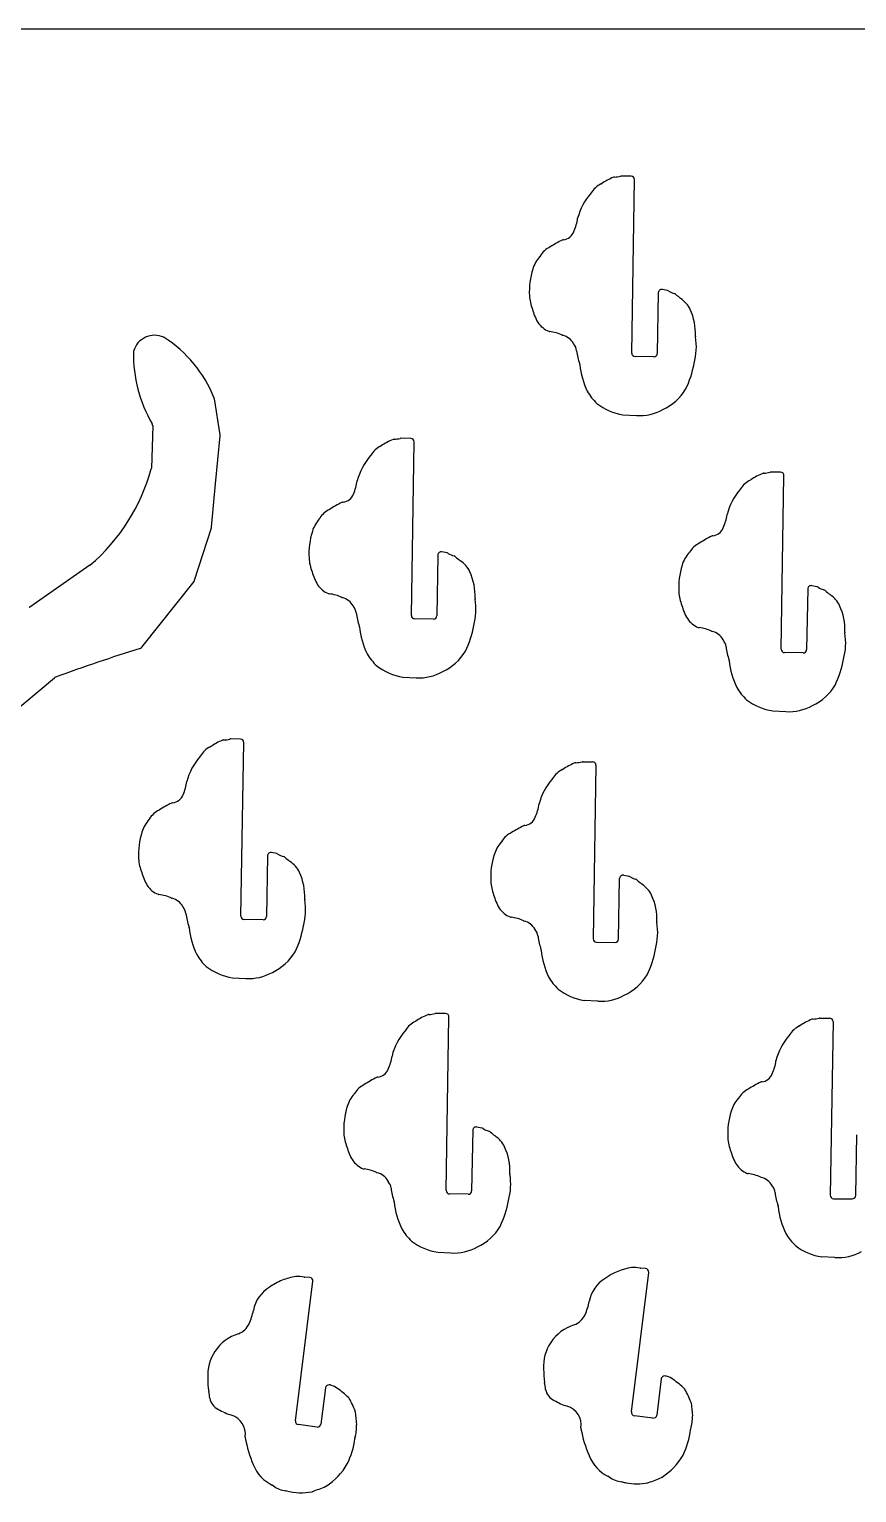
# Model space of a CAD drawing. Extents: x 0 to 821, y 0 to 548.
# Drawn here: x 320.7 to 417.8, y 376.6 to 548.2 of the extents above; entities that cross this region are included whole.
import ezdxf

# ---------------------------------------------------------------- set-up
doc = ezdxf.new("R2010")
doc.units = 0
doc.header["$MEASUREMENT"] = 0
doc.layers.add('WHITE', color=7, linetype='CONTINUOUS')

msp = doc.modelspace()

# ---------------------------------------------------------------- linework, layer by layer
at = {"layer": 'WHITE', "linetype": 'Continuous'}
for p, q in [((820.574183, 548.229817), (0, 548.229817)), ((391.313925, 531.010281), (390.173925, 531.020281)), ((391.373863, 510.250344), (391.703925, 530.600281)), ((394.483949, 517.320091), (394.373925, 510.200281)), ((395.563545, 517.579729), (394.963925, 517.700281)), ((393.963925, 509.810281), (391.763925, 509.850281)), ((343.113925, 500.670281), (342.433925, 504.910281)), ((390.334058, 503.020374), (391.924434, 502.939926)), ((335.204212, 501.739872), (335.053925, 496.770281)), ((342.573925, 494.930281), (343.113925, 500.570281)), ((365.473925, 500.250281), (364.334386, 500.269973)), ((365.533925, 479.500281), (365.863987, 499.850218)), ((408.823925, 496.290281), (407.684022, 496.300402)), ((342.093694, 489.840434), (342.573925, 494.930281)), ((408.883925, 475.530281), (409.223863, 495.880346)), ((340.123677, 483.610429), (342.083925, 489.760281)), ((368.643925, 486.560281), (368.533925, 479.450281)), ((369.723925, 486.830281), (369.123866, 486.950046)), ((327.853756, 485.379814), (320.803925, 480.480281)), ((333.944397, 475.770207), (340.053925, 483.490281)), ((412.003925, 482.600281), (411.88386, 475.48022)), ((413.083925, 482.860281), (412.483949, 482.980092)), ((368.123925, 479.060281), (365.923925, 479.090281)), ((411.483925, 475.090281), (409.283925, 475.130281)), ((318.174022, 467.560159), (323.683925, 472.180281)), ((364.543925, 472.260281), (366.0939, 472.190309)), ((407.903925, 468.290281), (409.454208, 468.220196)), ((345.493925, 464.990281), (344.354002, 465.009896)), ((345.553925, 444.240281), (345.893925, 464.590281)), ((385.633925, 462.340281), (386.773864, 462.330343)), ((387.173925, 461.920281), (386.843989, 441.57034)), ((349.743925, 451.570281), (349.153971, 451.690069)), ((348.673925, 451.300281), (348.553925, 444.190281)), ((389.833925, 441.520281), (389.953949, 448.640091)), ((390.433925, 449.020281), (391.033545, 448.899729)), ((348.143925, 443.800281), (345.943925, 443.830281)), ((387.233925, 441.170281), (389.433862, 441.130219)), ((344.563925, 437.000281), (346.124208, 436.930196)), ((387.393925, 434.260281), (385.803492, 434.330127)), ((369.543925, 432.810281), (368.404022, 432.820402)), ((369.613925, 412.050281), (369.943863, 432.400346)), ((413.434022, 432.280402), (414.573925, 432.270281)), ((414.973863, 431.860346), (414.633925, 411.510281)), ((372.723925, 419.120281), (372.60386, 412.00022)), ((373.803925, 419.380281), (373.203949, 419.500092)), ((417.63386, 411.46022), (417.753925, 418.570281)), ((372.203925, 411.610281), (370.003864, 411.650345)), ((415.033987, 411.100219), (417.233925, 411.070281)), ((368.623925, 404.810281), (370.174164, 404.73967)), ((415.204208, 404.200196), (413.653925, 404.270281)), ((353.613925, 401.860281), (353.034323, 401.890081)), ((391.333925, 386.090281), (393.364303, 402.45979)), ((392.983925, 402.900281), (392.413524, 402.940481)), ((351.953925, 385.040281), (353.984053, 401.410345)), ((394.833925, 389.960281), (394.313925, 385.720281)), ((395.383925, 390.300281), (395.2544, 390.30951)), ((355.453925, 388.910281), (354.933925, 384.670281)), ((356.013925, 389.250281), (355.884044, 389.260192)), ((354.483925, 384.320281), (352.304297, 384.599783)), ((393.863925, 385.370281), (391.684153, 385.640127))]:
    msp.add_line(p, q, dxfattribs=at)
for centre, radius, start, end in [((392.081514, 523.793711), 7.631273, 111.989868, 124.003825), ((389.378993, 530.501199), 0.399856, 94.965529, 112.800535), ((389.071625, 535.158007), 4.26718, 273.664847, 283.591721), ((390.163925, 530.620281), 0.400125, 88.567904, 102.924), ((391.303925, 530.610281), 0.400125, 358.567904, 88.5679), ((392.03729, 524.2367), 7.242196, 138.974128, 165.254947), ((386.286213, 529.265691), 0.397971, 316.247481, 325.404023), ((388.972025, 527.63682), 2.74396, 116.131164, 149.251441), ((387.643378, 530.480066), 0.398299, 287.554449, 295.322779), ((379.201251, 526.86674), 5.88517, 336.398369, 352.317334), ((390.421808, 509.275186), 15.950708, 116.823136, 122.617504), ((383.404673, 523.149453), 0.402866, 95.764551, 116.606665), ((383.222774, 524.999266), 1.45587, 275.574965, 340.382134), ((382.972381, 520.227492), 2.735534, 114.82372, 149.160698), ((388.673459, 517.408746), 9.309485, 163.134637, 182.640697), ((383.673056, 518.876578), 4.098559, 138.919491, 162.491065), ((380.275925, 521.818281), 0.395497, 321.079, 331.540864), ((384.683925, 517.339281), 5.322216, 183.872531, 201.259), ((394.883104, 517.309244), 0.399302, 78.322317, 178.443384), ((395.480325, 517.191008), 0.39753, 55.766759, 77.916054), ((396.906374, 519.383282), 2.21785, 237.169681, 256.113371), ((396.275925, 516.839281), 0.403033, 48.320425, 75.906), ((415.209925, 538.184281), 28.12951, 228.427, 229.827746), ((397.367413, 516.946201), 0.396989, 220.139284, 228.323632), ((395.483373, 514.079326), 3.038319, 25.147074, 57.777151), ((385.57781, 516.920725), 6.045856, 194.474947, 210.412181), ((391.964941, 512.524674), 6.884473, 357.633092, 24.416077), ((382.717792, 515.435479), 2.832424, 213.790383, 247.935997), ((335.421925, 509.789281), 2.556253, 65.200458, 164.089), ((336.369953, 511.735723), 0.394147, 63.864701, 71.635793), ((328.538085, 499.493877), 14.924455, 21.606528, 57.561051), ((381.8211, 513.173835), 0.400007, 245.27854, 260.299852), ((381.17382, 507.856874), 4.95671, 65.571466, 83.281618), ((383.415925, 512.720281), 0.399688, 241.254468, 252.269), ((382.747468, 510.317334), 2.09486, 29.862058, 74.871239), ((391.713925, 510.984281), 7.236492, 344.415648, 9.34928), ((399.239853, 512.252018), 0.396485, 181.685755, 193.44109), ((349.016944, 510.071259), 16.066211, 178.863277, 210.362976), ((333.356199, 510.401487), 0.402469, 167.285993, 181.637604), ((384.922212, 511.534658), 0.398184, 205.954071, 214.42171), ((383.278112, 510.309944), 1.65232, 7.998616, 37.227768), ((393.273392, 511.609636), 8.42721, 187.292957, 198.109461), ((391.773925, 510.250281), 0.400125, 179.991, 268.567904), ((393.973925, 510.210281), 0.400125, 268.568, 358.567904), ((384.887925, 508.853281), 0.399867, 8.11818, 20.020453), ((394.746, 509.880551), 9.511863, 185.857919, 205.539837), ((387.443408, 511.037266), 11.416997, 333.877089, 349.92571), ((342.031047, 504.850449), 0.407296, 8.447371, 19.964666), ((391.52377, 508.858291), 6.181411, 209.871282, 226.697569), ((392.403107, 509.280901), 6.220266, 294.923527, 328.278939), ((391.442359, 509.685722), 6.756863, 232.019744, 260.559343), ((392.315925, 508.420281), 5.49432, 265.914, 299.535), ((334.802946, 501.755819), 0.401583, 357.724143, 28.9445), ((342.713925, 500.620281), 0.403113, 352.874984, 7.12502), ((366.272178, 493.049793), 7.63755, 112.220158, 124.153238), ((363.538281, 499.751302), 0.399857, 93.442105, 112.709449), ((363.290726, 504.405323), 4.260754, 273.007499, 282.789369), ((364.359229, 499.87717), 0.393588, 93.618904, 108.565063), ((365.463925, 499.850281), 0.400062, 359.991, 88.567904), ((366.200117, 493.482502), 7.24047, 139.023319, 165.705924), ((360.427322, 498.480006), 0.395176, 320.839234, 331.33836), ((363.113925, 496.871281), 2.7366, 115.539, 148.762), ((361.755544, 499.700591), 0.40194, 296.375589, 304.706124), ((313.089532, 502.692799), 22.7535, 310.456989, 344.67739), ((334.660486, 496.809015), 0.395341, 340.969099, 354.377262), ((409.604661, 489.074983), 7.63159, 112.017063, 124.030621), ((406.898881, 495.781188), 0.400142, 94.994955, 112.817098), ((406.597532, 500.438382), 4.266902, 273.581012, 283.510696), ((407.686954, 495.90029), 0.400123, 90.419737, 103.37508), ((408.823925, 495.890281), 0.400062, 358.577, 90), ((353.35969, 496.06574), 5.878199, 336.58748, 352.221532), ((409.550261, 489.511667), 7.23311, 138.967053, 165.604503), ((403.783211, 494.512872), 0.400643, 320.891914, 331.180243), ((406.480619, 492.907104), 2.73881, 115.920407, 148.95009), ((405.110304, 495.726943), 0.396355, 295.898724, 304.315621), ((364.535845, 478.498223), 15.9451, 116.648512, 122.604934), ((357.562925, 492.389281), 0.402241, 95.518, 116.383669), ((357.38246, 494.249236), 1.466448, 275.548388, 339.265073), ((357.839346, 488.129766), 4.10115, 139.012985, 162.694414), ((354.451935, 491.091159), 0.398442, 317.046872, 326.366904), ((357.125548, 489.4721), 2.7276, 115.671231, 149.157796), ((396.723485, 492.141552), 5.879875, 336.212251, 351.868968), ((341.689636, 489.849008), 0.404148, 347.317919, 358.784387), ((362.833702, 486.649547), 9.31002, 163.140285, 182.643253), ((400.736609, 490.282249), 1.460074, 275.803434, 339.457525), ((400.484925, 485.501281), 2.73234, 115.841, 148.959708), ((407.929171, 474.547386), 15.9523, 116.770898, 122.773143), ((400.922017, 488.429194), 0.402241, 95.388143, 116.288157), ((358.856995, 486.564189), 5.33451, 183.697252, 201.492534), ((369.042925, 486.559281), 0.39906, 78.2975, 179.856402), ((369.636925, 486.433281), 0.406372, 55.9998, 77.639394), ((371.091902, 488.611629), 2.213206, 236.307747, 255.395265), ((370.440741, 486.086548), 0.394531, 48.15255, 76.350403), ((389.374925, 507.430281), 28.1371, 228.42733, 229.828), ((371.489829, 486.234918), 0.404141, 228.893406, 235.946547), ((369.642628, 483.330913), 3.03775, 25.103322, 57.752048), ((401.191469, 484.155606), 4.10493, 138.984029, 162.640175), ((397.811393, 487.131767), 0.399528, 315.058322, 326.316164), ((359.730858, 486.177258), 6.04424, 195.031038, 210.711152), ((366.122907, 481.772865), 6.88651, 357.644458, 24.418012), ((406.185925, 482.710281), 9.30379, 163.322, 182.833771), ((339.752394, 483.745656), 0.395142, 319.737743, 339.987543), ((356.887354, 484.677644), 2.83834, 214.001502, 247.781811), ((402.206815, 482.606916), 5.32522, 183.839629, 201.561202), ((412.402925, 482.589281), 0.399122, 78.2871, 178.420817), ((412.986925, 482.478281), 0.394184, 54.7611, 75.752204), ((414.413294, 484.669044), 2.220336, 237.317932, 256.474307), ((413.78272, 482.126469), 0.399625, 47.323794, 73.831817), ((432.528844, 503.624512), 28.123908, 228.93439, 230.35091), ((355.943998, 482.433919), 0.405259, 251.3019, 265.709699), ((355.316536, 477.101538), 4.964303, 65.262261, 83.091302), ((357.549473, 481.981892), 0.402852, 247.287046, 256.331241), ((356.901656, 479.572757), 2.092002, 29.417294, 74.683062), ((359.058925, 480.820281), 0.40078, 213.294, 220.438014), ((357.433841, 479.560879), 1.655735, 7.961254, 37.130434), ((365.873925, 480.226281), 7.23592, 344.721, 9.332088), ((373.401928, 481.490047), 0.398329, 180.031557, 193.121531), ((403.10021, 482.195203), 6.04677, 194.806437, 210.565369), ((414.876509, 482.228051), 0.390469, 221.359501, 229.694032), ((413.002327, 479.361555), 3.03775, 25.089954, 57.736364), ((409.484873, 477.803035), 6.88465, 357.647376, 24.42349), ((320.571113, 480.808808), 0.402655, 293.81399, 305.323383), ((367.432547, 480.866216), 8.4279, 187.335118, 198.153839), ((365.933925, 479.490281), 0.400125, 178.567904, 268.568), ((368.133925, 479.460281), 0.400125, 268.567904, 358.568), ((400.230596, 480.712295), 2.82769, 214.263841, 248.051968), ((359.045925, 478.103281), 0.402302, 8.166142, 19.9187), ((368.90718, 479.117758), 9.51142, 185.776724, 205.656638), ((361.602696, 480.286867), 11.4221, 334.055154, 350.081666), ((399.334943, 478.456605), 0.400911, 246.285193, 261.174727), ((398.691925, 473.135281), 4.95937, 65.558916, 83.2663), ((400.951925, 477.991281), 0.399431, 238.618, 248.188559), ((400.268773, 475.596544), 2.093334, 29.885127, 75.199962), ((409.233828, 476.265926), 7.22616, 344.706914, 9.352844), ((416.764033, 477.481372), 0.402213, 174.428307, 185.864192), ((404.086925, 252.250281), 234.191094, 107.477, 110.048256), ((333.621544, 476.010497), 0.402459, 289.214825, 323.340716), ((402.438055, 476.822939), 0.398943, 207.362979, 215.652506), ((400.788992, 475.587803), 1.661494, 8.044455, 37.116333), ((410.784255, 476.888703), 8.41819, 187.291315, 198.123226), ((409.283925, 475.530281), 0.4, 180, 270), ((411.483925, 475.490281), 0.400062, 270, 358.559), ((365.668692, 478.115679), 6.17853, 210.288278, 227.23593), ((366.560677, 478.528164), 6.22218, 295.242522, 328.635421), ((402.390006, 474.177336), 0.404475, 1.800008, 13.262412), ((412.262139, 475.176227), 9.51908, 185.946571, 205.825027), ((404.954787, 476.293068), 11.4142, 334.22704, 350.249491), ((323.942839, 471.875619), 0.399819, 110.390741, 130.359327), ((365.594876, 478.938087), 6.76, 232.435212, 261.056165), ((366.487433, 477.673244), 5.49704, 265.894687, 299.737693), ((409.026711, 474.146357), 6.17701, 210.304308, 227.252174), ((409.914718, 474.562183), 6.22385, 295.190104, 328.714314), ((408.954925, 474.964281), 6.756327, 232.414345, 261.05074), ((409.838485, 473.701312), 5.49457, 265.98959, 299.734984), ((343.144925, 461.621281), 2.73234, 115.841, 148.954), ((341.775452, 464.440544), 0.401954, 296.366722, 304.720728), ((346.295375, 457.786282), 7.64225, 112.233843, 124.158293), ((343.557548, 464.491259), 0.399857, 93.336967, 112.637718), ((343.310726, 469.145323), 4.260754, 273.007499, 282.789369), ((344.379415, 464.615181), 0.395533, 93.683823, 108.498781), ((345.493925, 464.590281), 0.4, 0, 90), ((346.212109, 458.206348), 7.23672, 138.833188, 165.566331), ((340.447192, 463.221109), 0.404551, 321.621985, 331.877459), ((387.551514, 455.113711), 7.631273, 111.989868, 124.003825), ((384.848993, 461.821199), 0.399856, 94.965529, 112.800535), ((384.540678, 466.477947), 4.26718, 273.677592, 283.599277), ((385.632383, 461.940282), 0.400001, 89.779132, 102.762366), ((386.773925, 461.930281), 0.400062, 358.567904, 90.0087), ((333.37969, 460.80574), 5.878199, 336.58748, 352.221532), ((387.499925, 455.550281), 7.23334, 138.958769, 165.267), ((381.728393, 460.546832), 0.401008, 321.962514, 332.294741), ((384.427473, 458.945577), 2.737931, 115.848619, 148.885711), ((383.052592, 461.763095), 0.397233, 297.13248, 305.583565), ((337.40246, 458.989236), 1.466448, 275.548388, 339.265073), ((337.149899, 454.206787), 2.73406, 115.69614, 149.10894), ((344.558118, 443.239364), 15.9451, 116.657652, 122.612581), ((337.582925, 457.129281), 0.402241, 95.518, 116.383669), ((374.676458, 458.193498), 5.8831, 336.318057, 352.148469), ((337.866925, 452.865281), 4.1097, 139.029, 162.666139), ((334.471525, 455.830712), 0.398537, 317.197375, 326.453183), ((385.851925, 440.571281), 15.9541, 116.656573, 122.482), ((378.875146, 454.469503), 0.403034, 95.861416, 116.669927), ((378.689041, 456.324292), 1.46107, 275.693414, 340.246849), ((342.853702, 451.389547), 9.31002, 163.140285, 182.643253), ((378.447512, 451.552087), 2.737044, 115.156384, 149.288093), ((349.077925, 451.293281), 0.40401, 79.1505, 179.007351), ((349.656925, 451.173281), 0.406372, 55.9998, 77.639394), ((351.111902, 453.351629), 2.213206, 236.307747, 255.395265), ((384.13339, 448.729518), 9.299624, 163.121192, 182.650307), ((379.143566, 450.197163), 4.098869, 138.926959, 162.501008), ((375.741859, 453.146886), 0.403771, 320.52736, 330.808409), ((338.876773, 451.307606), 5.33451, 183.734027, 201.526221), ((350.462456, 450.830801), 0.389994, 47.930864, 76.447734), ((369.385521, 472.178618), 28.137407, 228.452813, 229.853582), ((351.477728, 450.995283), 0.400149, 234.281845, 242.721738), ((349.667823, 448.065498), 3.04495, 25.151687, 57.712553), ((339.748925, 450.946281), 6.04894, 195.299, 211.004356), ((346.14391, 446.510922), 6.89606, 357.662986, 24.399418), ((380.160794, 448.631385), 5.327428, 183.571656, 200.913642), ((390.353104, 448.629244), 0.399302, 78.322317, 178.443384), ((390.950325, 448.511008), 0.39753, 55.766759, 77.916054), ((392.376374, 450.703282), 2.21785, 237.169681, 256.113371), ((391.745925, 448.159281), 0.403108, 48.274202, 75.906), ((410.679266, 469.496316), 28.123, 228.417899, 229.818304), ((392.832347, 448.261267), 0.389936, 220.064934, 228.397542), ((390.953373, 445.399326), 3.038319, 25.147074, 57.777151), ((336.918724, 449.408088), 2.83416, 213.823966, 247.497093), ((335.958925, 447.164281), 0.394842, 251.556, 267.756774), ((335.333078, 441.842286), 4.965072, 65.222399, 82.938374), ((337.570838, 446.724738), 0.406005, 247.264316, 256.252105), ((336.93064, 444.305783), 2.096319, 29.569788, 74.96762), ((353.433736, 446.183618), 0.402153, 173.417354, 186.186553), ((381.034925, 448.272281), 6.05053, 194.770572, 210.735), ((387.434905, 443.843815), 6.88486, 357.639788, 24.422465), ((339.115925, 445.496281), 0.394183, 203.313, 209.80841), ((337.453841, 444.300879), 1.655735, 7.961254, 37.130434), ((347.453026, 445.602489), 8.4279, 187.30957, 198.130539), ((345.893925, 444.966281), 7.23592, 344.721, 9.337341), ((378.188052, 446.755091), 2.832162, 213.788401, 247.92817), ((339.064167, 442.846047), 0.402314, 6.34742, 19.428619), ((348.918999, 443.88758), 9.50741, 186.019752, 205.868024), ((345.953925, 444.230281), 0.400125, 178.567904, 268.568), ((348.153925, 444.200281), 0.400125, 268.567904, 358.568), ((341.613056, 444.997625), 11.4266, 334.232949, 350.234425), ((377.2911, 444.493835), 0.400007, 245.27854, 260.299852), ((376.644488, 439.174117), 4.95937, 65.597421, 83.293008), ((378.887632, 444.039336), 0.399302, 240.898614, 251.994401), ((378.212512, 441.641241), 2.09239, 29.4643, 74.712305), ((387.183006, 442.281575), 7.231311, 344.590895, 9.536808), ((394.714113, 443.522212), 0.401995, 174.565537, 186.075211), ((380.370617, 442.887682), 0.400394, 212.857436, 220.005875), ((378.738925, 441.628281), 1.66126, 8.03218, 37.097591), ((388.733925, 442.931281), 8.418411, 187.308161, 198.140089), ((387.238925, 441.565281), 0.394968, 179.266, 269.274776), ((389.433925, 441.530281), 0.400062, 269.991, 358.567904), ((345.708448, 442.831377), 6.17418, 210.05131, 226.948211), ((346.591008, 443.277851), 6.22647, 295.118317, 328.562582), ((380.349908, 440.222072), 0.394017, 1.137755, 12.936401), ((390.215781, 441.205677), 9.522062, 185.881758, 205.541956), ((382.914288, 442.35906), 11.416444, 333.865655, 349.916072), ((345.614876, 443.678087), 6.76, 232.435212, 261.056165), ((346.508925, 442.411281), 5.49457, 265.985, 299.73418), ((386.97126, 440.191973), 6.176565, 210.039198, 226.934335), ((387.867641, 440.605684), 6.226907, 294.950586, 328.264884), ((386.928413, 440.993683), 6.757841, 231.847146, 260.417847), ((387.786496, 439.74024), 5.494003, 265.902461, 299.530022), ((370.324661, 425.594983), 7.63159, 112.017063, 124.030621), ((367.618881, 432.301188), 0.400142, 94.994955, 112.817098), ((367.317532, 436.958382), 4.266902, 273.581012, 283.510696), ((368.406954, 432.42029), 0.400123, 90.419737, 103.37508), ((369.543925, 432.410281), 0.400062, 358.577, 90), ((370.27808, 426.027459), 7.24173, 138.980869, 165.587637), ((364.50304, 431.032663), 0.400692, 320.960671, 331.218122), ((367.200619, 429.427104), 2.73881, 115.920407, 148.95009), ((365.830304, 432.246943), 0.396355, 295.898724, 304.315621), ((412.224925, 428.891281), 2.732344, 115.841, 148.968707), ((410.858898, 431.706263), 0.396589, 296.195335, 304.538791), ((415.375928, 425.056508), 7.64225, 112.238327, 124.169159), ((412.637289, 431.761243), 0.399772, 93.357774, 112.602527), ((412.346925, 436.409281), 4.25733, 273.595, 283.543), ((413.432925, 431.880281), 0.400081, 89.8428, 102.859062), ((414.573925, 431.870281), 0.4, 358.577, 90), ((415.292109, 425.476348), 7.23672, 138.833188, 165.566331), ((409.534264, 430.486205), 0.395963, 321.542884, 331.919556), ((357.443485, 428.661552), 5.879875, 336.212251, 351.868968), ((361.456609, 426.802249), 1.460074, 275.803434, 339.457525), ((406.483333, 426.25932), 1.465662, 275.503, 339.249906), ((402.45969, 428.07574), 5.878199, 336.58748, 352.221532), ((361.204484, 422.021067), 2.73234, 115.830731, 148.95408), ((368.649171, 411.067386), 15.9523, 116.770898, 122.773143), ((361.642017, 424.949194), 0.402241, 95.388143, 116.288157), ((406.229899, 421.476787), 2.73406, 115.69614, 149.10894), ((413.638118, 410.509364), 15.9451, 116.657652, 122.612581), ((406.662427, 424.409519), 0.392789, 95.630878, 116.982337), ((361.914925, 420.682281), 4.09638, 138.99, 162.700206), ((358.50835, 423.622564), 0.403934, 321.350861, 331.561242), ((406.946925, 420.135281), 4.10972, 139.029, 162.666139), ((403.551525, 423.100712), 0.398537, 317.197375, 326.453183), ((366.902582, 419.201152), 9.29902, 163.125732, 182.655531), ((411.934237, 418.661311), 9.31002, 163.151625, 182.655437), ((362.926815, 419.126916), 5.32522, 183.839629, 201.561202), ((373.122925, 419.109281), 0.399122, 78.2871, 178.420817), ((373.718565, 418.992211), 0.397347, 55.513841, 77.594767), ((375.147476, 421.18257), 2.218023, 237.125919, 256.082038), ((374.516892, 418.638422), 0.403108, 48.483358, 76.064789), ((393.445925, 439.979281), 28.123, 228.426637, 229.828), ((363.820098, 418.715626), 6.04677, 194.810584, 210.568834), ((375.604634, 418.749461), 0.396836, 220.796839, 228.931024), ((373.722328, 415.881555), 3.03775, 25.089963, 57.736368), ((370.204873, 414.323035), 6.88465, 357.647376, 24.42349), ((407.950979, 418.603505), 5.32987, 184.018644, 201.845563), ((360.954733, 417.237097), 2.83369, 214.296014, 248.010674), ((408.846065, 418.184756), 6.04808, 194.991853, 210.662308), ((360.054943, 414.976605), 0.400911, 246.285193, 261.174727), ((359.410561, 409.655901), 4.958914, 65.535438, 83.249819), ((361.652382, 414.522195), 0.399677, 241.91126, 252.798497), ((360.986372, 412.119245), 2.094073, 29.788295, 74.83491), ((369.954767, 412.80871), 7.23107, 344.52969, 9.164189), ((377.479944, 414.048383), 0.396303, 181.150849, 192.832932), ((405.984925, 416.689281), 2.829523, 214.162, 247.758675), ((405.076018, 414.439369), 0.403113, 246.290463, 262.50961), ((404.413078, 409.112286), 4.965072, 65.222399, 82.938374), ((406.656704, 413.992226), 0.406005, 246.363827, 255.290012), ((406.014372, 411.578492), 2.091737, 29.555601, 75.060814), ((363.158055, 413.342939), 0.398943, 207.362979, 215.652506), ((361.50884, 412.108882), 1.660965, 8.005616, 37.08351), ((371.512843, 413.413918), 8.4279, 187.319368, 198.140575), ((370.013925, 412.050281), 0.400062, 180, 268.559), ((372.203925, 412.010281), 0.400062, 270, 358.559), ((408.171256, 412.82669), 0.40078, 212.681957, 219.915397), ((406.527884, 411.584592), 1.659798, 7.46398, 36.399121), ((363.119978, 410.699129), 0.394454, 1.585097, 13.303347), ((372.982139, 411.696227), 9.51908, 185.946571, 205.825027), ((365.674408, 412.812282), 11.4142, 334.231421, 350.253104), ((416.532547, 412.876216), 8.4279, 187.335118, 198.153839), ((408.145708, 410.114833), 0.40198, 7.837939, 19.70021), ((418.008925, 411.157281), 9.516357, 185.957, 205.833598), ((415.033925, 411.500281), 0.400125, 178.567904, 270.009), ((417.233925, 411.470281), 0.4, 270, 358.559), ((369.746428, 410.666841), 6.17701, 210.30951, 227.257733), ((370.634718, 411.082183), 6.22385, 295.190104, 328.714314), ((414.772455, 410.122085), 6.17082, 210.281647, 227.254853), ((369.674925, 411.484281), 6.75617, 232.415, 261.05074), ((370.54912, 410.258222), 5.531275, 266.113032, 299.629591), ((414.704925, 410.944281), 6.756247, 232.415, 261.05074), ((415.588925, 409.681281), 5.494513, 265.985, 299.73418), ((353.181925, 394.612281), 7.45469, 99.2458, 111.877), ((352.258411, 398.941641), 3.04087, 76.588283, 95.174102), ((353.052493, 402.292073), 0.402402, 257.256887, 267.411953), ((353.584925, 401.459281), 0.402117, 353.01, 85.863616), ((390.342728, 398.31816), 4.01418, 121.519707, 169.642069), ((392.559678, 395.662241), 7.45413, 99.230383, 125.37637), ((391.641322, 399.990949), 3.04157, 76.646853, 95.231306), ((392.434214, 403.340446), 0.4005, 256.949874, 267.038809), ((392.969977, 402.503757), 0.396769, 353.637811, 87.985528), ((350.964925, 397.271281), 4.01584, 121.379, 169.692373), ((353.169944, 394.607688), 7.454499, 111.778391, 125.190969), ((379.418925, 400.434281), 7.11305, 335.549432, 348.695), ((344.419925, 397.406281), 2.30581, 291.465298, 335.235), ((340.04873, 399.383051), 7.103157, 335.52626, 348.688723), ((383.804063, 398.459334), 2.303857, 291.105924, 335.121351), ((346.820925, 390.288281), 5.21025, 107.39, 146.154293), ((386.215925, 391.339281), 5.2165, 107.657, 146.342179), ((346.693925, 390.401281), 5.04185, 146.417, 183.884502), ((386.071577, 391.442757), 5.03909, 146.411848, 183.787737), ((350.692961, 389.963599), 9.02974, 179.390053, 189.389281), ((390.071977, 391.01518), 9.02898, 179.399094, 189.405093), ((395.232354, 389.908312), 0.401804, 86.854659, 172.568588), ((395.37048, 389.899085), 0.401421, 76.606599, 88.080639), ((394.934987, 388.334381), 2.02537, 49.746577, 74.874838), ((391.510496, 382.750701), 8.55758, 45.168911, 56.419844), ((334.722515, 387.026697), 7.211793, 5.276612, 11.710687), ((355.852796, 388.859291), 0.402117, 85.543069, 172.715064), ((356.001623, 388.847814), 0.402655, 76.793161, 88.249306), ((355.568739, 387.29259), 2.01673, 49.68284, 74.914398), ((352.135918, 381.696275), 8.56387, 45.167576, 56.411983), ((374.088714, 388.161888), 7.208557, 4.597148, 11.019238), ((382.985964, 389.027045), 1.73584, 189.530112, 246.140806), ((397.269159, 388.532869), 0.397036, 29.687979, 46.242294), ((387.227841, 382.879961), 11.9202, 21.559287, 29.388301), ((343.611904, 387.969406), 1.73087, 189.292187, 245.864885), ((346.861491, 393.230953), 7.90324, 239.952258, 252.112976), ((357.899294, 387.482632), 0.397036, 29.727284, 46.269496), ((347.822283, 381.892932), 11.9205, 21.230685, 29.04071), ((358.567182, 386.048252), 0.400508, 7.364333, 23.76155), ((386.235437, 394.279297), 7.8992, 239.983219, 252.150248), ((383.152957, 384.562501), 2.295139, 351.677234, 73.256484), ((397.929925, 387.133281), 0.404584, 2.36283, 18.283302), ((516.880535, 398.189969), 119.059329, 185.320506, 186.050414), ((343.776958, 383.505514), 2.300076, 351.871007, 73.399533), ((352.349973, 384.995706), 0.398549, 173.578401, 263.419138), ((354.533925, 384.720281), 0.403113, 262.874984, 352.875), ((354.136184, 384.454164), 4.98011, 343.620408, 1.571019), ((477.511886, 397.125449), 119.059143, 185.313677, 186.043397), ((391.727959, 386.035528), 0.39782, 172.089132, 263.677992), ((393.913925, 385.770281), 0.403113, 262.874984, 352.875), ((393.511104, 385.463904), 4.97646, 343.977532, 2.035929), ((346.444008, 383.115784), 0.39538, 170.61194, 189.594482), ((360.374833, 385.687776), 14.5616, 190.436982, 203.335398), ((350.240132, 383.93169), 8.71572, 333.110982, 353.73043), ((359.297323, 382.956765), 0.394276, 166.355333, 176.639292), ((385.824009, 384.165801), 0.405247, 170.844544, 189.361201), ((399.744925, 386.737281), 14.5616, 190.435, 203.333692), ((389.603181, 384.95779), 8.72021, 333.301251, 353.894285), ((398.658242, 383.933686), 0.396271, 156.715561, 165.891449), ((390.916925, 384.743281), 7.46072, 302.481, 330.238524), ((351.183206, 381.530551), 4.47857, 201.079999, 244.759723), ((351.534207, 383.679821), 7.45637, 302.622549, 330.338807), ((390.548837, 382.585506), 4.47643, 201.160096, 244.952129), ((388.461707, 378.18558), 0.394339, 48.233891, 60.876784), ((390.487114, 380.75291), 2.87658, 232.208438, 264.343789), ((390.16675, 377.491573), 0.400462, 75.951908, 84.720263), ((391.989925, 384.584281), 6.92283, 255.563, 259.379), ((391.966925, 384.590281), 6.924529, 259.5752, 280.879916), ((393.176925, 378.181281), 0.402852, 283.933, 292.922504), ((384.984189, 401.154165), 24.7922, 289.681077, 293.5102), ((394.697925, 378.770281), 0.392102, 296.7, 305.12488), ((349.106006, 377.11762), 0.398808, 51.60026, 65.170159), ((351.116194, 379.699071), 2.87302, 232.160192, 264.360607), ((350.801006, 376.438539), 0.40276, 76.695664, 85.319579), ((352.601531, 383.550127), 6.93327, 255.739833, 280.827177), ((353.810007, 377.135274), 0.406005, 283.375018, 292.24959), ((345.54382, 400.075995), 24.7902, 289.855371, 293.664001), ((355.346488, 377.746296), 0.403887, 291.409915, 300.908691)]:
    msp.add_arc(centre, radius, start, end, dxfattribs=at)

doc.saveas('drawing.dxf')
